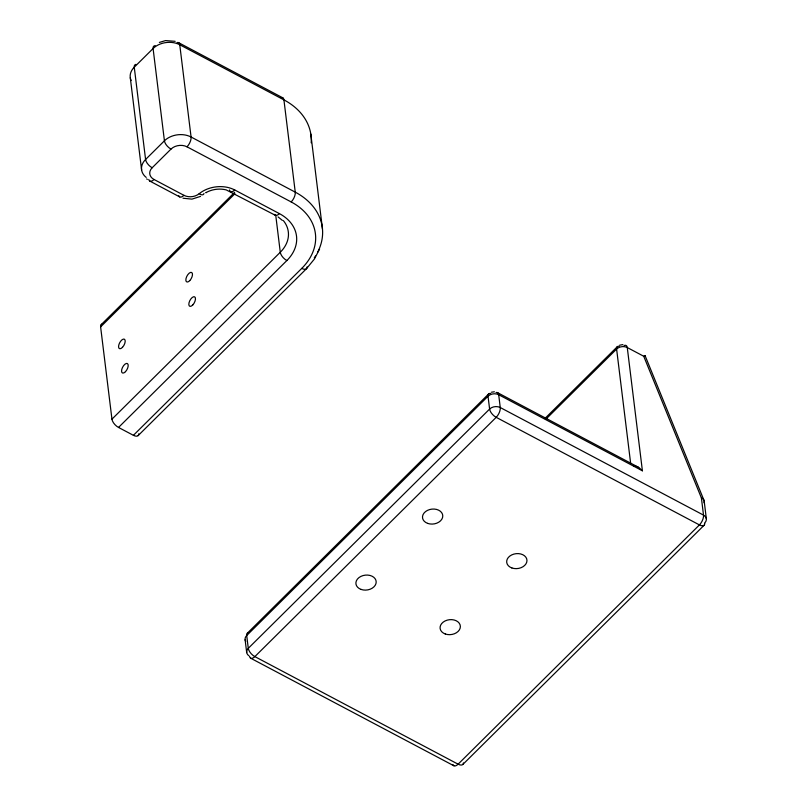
<?xml version="1.0" encoding="UTF-8"?>
<svg xmlns="http://www.w3.org/2000/svg" width="807" height="807" viewBox="0 0 807 807"><rect width="100%" height="100%" fill="white"/><g stroke="black" fill="none" stroke-linecap="round" stroke-linejoin="round"><path stroke-width="1.21" d="M319.602 248.99L314.468 258.946L306.448 268.731L138.108 435.639M644.944 355.746L644.521 356.28M118.528 427.448L286.868 260.54A45.696 33.581 -7 0 0 279.404 213.623L234.756 189.988A26.661 19.59 -7 0 0 199.188 193.72A11.429 8.393 -7 0 1 183.946 195.324L154.036 179.487A11.429 8.393 -7 0 1 152.17 167.755L171.003 149.083A11.429 8.393 -7 0 1 186.992 146.803L291.176 201.942A64.742 47.573 -7 0 1 301.747 268.408L133.407 435.316L118.528 427.448A7.616 3.742 45.2 0 1 111.951 419.166L100.613 326.885A7.616 3.742 45.2 0 1 102.328 324.071M101.238 324.596L234.655 192.318M100.613 326.885L234.928 193.72M111.951 419.166L280.281 252.258A38.08 27.983 -7 0 0 283.368 220.604M247.315 633.243L488.659 393.947M544.846 418.551L617.234 346.778M546.006 419.075L616.609 349.068A7.616 3.742 45.2 0 1 619.272 346.213M462.825 764.481L704.128 525.226M624.043 345.567A7.616 3.551 -62.1 0 1 627.271 347.545L643.734 356.26L644.813 355.534M206.279 192.47L205.815 192.722C211.928 189.231 219.383 188.223 226.212 189.887L275.177 215.207M200.529 196.383L191.935 199.127L183.007 198.219M159.362 42.418L165.586 40.582L175.159 41.318M619.655 345.184L622.923 344.609M491.463 392.212L494.409 391.788M633.868 465.972L635.301 466.043M635.472 466.073L639.033 467.626L642.402 470.794L627.271 347.545A7.616 5.599 -7 0 0 616.609 349.068L630.66 463.45M178.629 42.69L282.813 97.829M149.809 181.071L179.719 196.908M497.576 392.676L638.589 467.344M642.402 470.794L498.686 394.724A7.616 3.551 -62.1 0 0 496.033 392.545M250.634 658.189L453.877 765.772M278.072 216.912L282.359 220.382M146.662 178.882L147.308 179.426M645.035 355.544L703.896 500.118M643.734 356.26L701.404 497.949L703.512 515.118A7.616 5.599 -7 0 1 704.753 522.936M704.168 500.996L706.337 518.709M310.806 134.033L322.477 229.037M275.691 214.854L280.281 252.258A7.616 3.742 45.2 0 0 286.868 260.54M245.116 639.739L246.69 652.55M130.29 77.765L141.618 170.045M138.764 433.793A7.616 3.742 45.2 0 1 133.407 435.316M183.946 195.324A7.616 3.551 -62.1 0 1 178.801 195.718M154.036 179.487A7.616 3.551 -62.1 0 1 148.77 179.467M279.404 213.623A7.616 3.551 -62.1 0 1 274.42 214.39M234.756 189.988A7.616 3.551 -62.1 0 1 229.491 189.968M186.992 146.803A7.616 3.551 -62.1 0 0 191.077 137.008L179.749 44.738A7.616 3.551 -62.1 0 0 177.086 42.559M291.176 201.942A7.616 3.551 -62.1 0 0 295.251 192.147L283.923 99.876A7.616 3.551 -62.1 0 0 281.26 97.697M152.17 167.755A7.616 3.742 45.2 0 1 145.583 159.483L134.255 67.203A7.616 3.742 45.2 0 1 135.969 64.389M171.003 149.083A7.616 3.742 45.2 0 1 164.426 140.801L153.088 48.531A7.616 3.742 45.2 0 1 155.257 45.666M307.104 266.885A7.616 3.742 45.2 0 1 301.747 268.408M317.726 252.077A72.358 53.171 -7 0 0 295.251 192.147L191.077 137.008A19.045 13.991 -7 0 0 164.426 140.801L145.583 159.483A19.045 13.991 -7 0 0 146.188 177.399M315.507 255.97A72.358 53.171 -7 0 1 314.266 257.867M311.209 142.809A72.358 53.171 -7 0 0 283.923 99.876L179.749 44.738A19.045 13.991 -7 0 0 153.088 48.531L134.255 67.203A19.045 13.991 -7 0 0 131.138 80.539M203.979 193.468A7.616 3.369 50.6 0 1 199.188 193.72M490.686 393.392A7.616 3.742 45.2 0 0 488.033 396.237L246.71 635.513A7.616 5.599 -7 0 0 245.742 641.363M248.788 632.648A7.616 3.742 45.2 0 0 246.71 635.513L248.284 648.324A7.616 5.599 -7 0 0 249.01 655.849M704.783 523.38A7.616 3.742 45.2 0 1 699.427 524.913L458.104 764.179A7.616 3.551 -62.1 0 1 452.959 764.582M463.46 762.938A7.616 3.742 45.2 0 1 458.104 764.179L254.861 656.605A7.616 3.742 45.2 0 1 248.284 648.324L489.607 409.058A7.616 5.599 -7 0 1 500.259 407.535L703.512 515.118A7.616 3.551 -62.1 0 1 699.427 524.913L496.184 417.33A7.616 3.742 45.2 0 1 489.607 409.058L488.033 396.237A7.616 5.599 -7 0 1 498.686 394.724L500.259 407.535A7.616 3.551 -62.1 0 1 496.184 417.33L254.861 656.605A7.616 3.551 -62.1 0 1 249.595 656.585M701.384 497.969A7.667 5.034 -15.3 0 1 704.017 502.751M192.772 304.945A5.336 2.492 -62.1 0 0 194.669 296.845A5.336 2.492 -62.1 0 0 189.009 302.847A5.336 2.492 -62.1 0 0 192.772 304.945M189.786 280.594A5.336 2.492 -62.1 0 0 191.683 272.494A5.336 2.492 -62.1 0 0 186.024 278.496A5.336 2.492 -62.1 0 0 189.786 280.594M125.499 371.654A5.336 2.492 -62.1 0 0 127.395 363.553A5.336 2.492 -62.1 0 0 121.736 369.545A5.336 2.492 -62.1 0 0 125.499 371.654M122.503 347.303A5.336 2.492 -62.1 0 0 124.399 339.202A5.336 2.492 -62.1 0 0 118.74 345.194A5.336 2.492 -62.1 0 0 122.503 347.303M511.85 567.946A10.188 7.485 -7 0 0 526.971 560.451A10.188 7.485 -7 0 0 511.628 554.954A10.188 7.485 -7 0 0 511.85 567.946M445.262 633.979A10.188 7.485 -7 0 0 460.373 626.484A10.188 7.485 -7 0 0 445.04 620.976A10.188 7.485 -7 0 0 445.262 633.979M361.072 589.413A10.188 7.485 -7 0 0 376.193 581.918A10.188 7.485 -7 0 0 360.85 576.42A10.188 7.485 -7 0 0 361.072 589.413M427.67 523.39A10.188 7.485 -7 0 0 442.781 515.895A10.188 7.485 -7 0 0 427.448 510.397A10.188 7.485 -7 0 0 427.67 523.39"/></g></svg>
